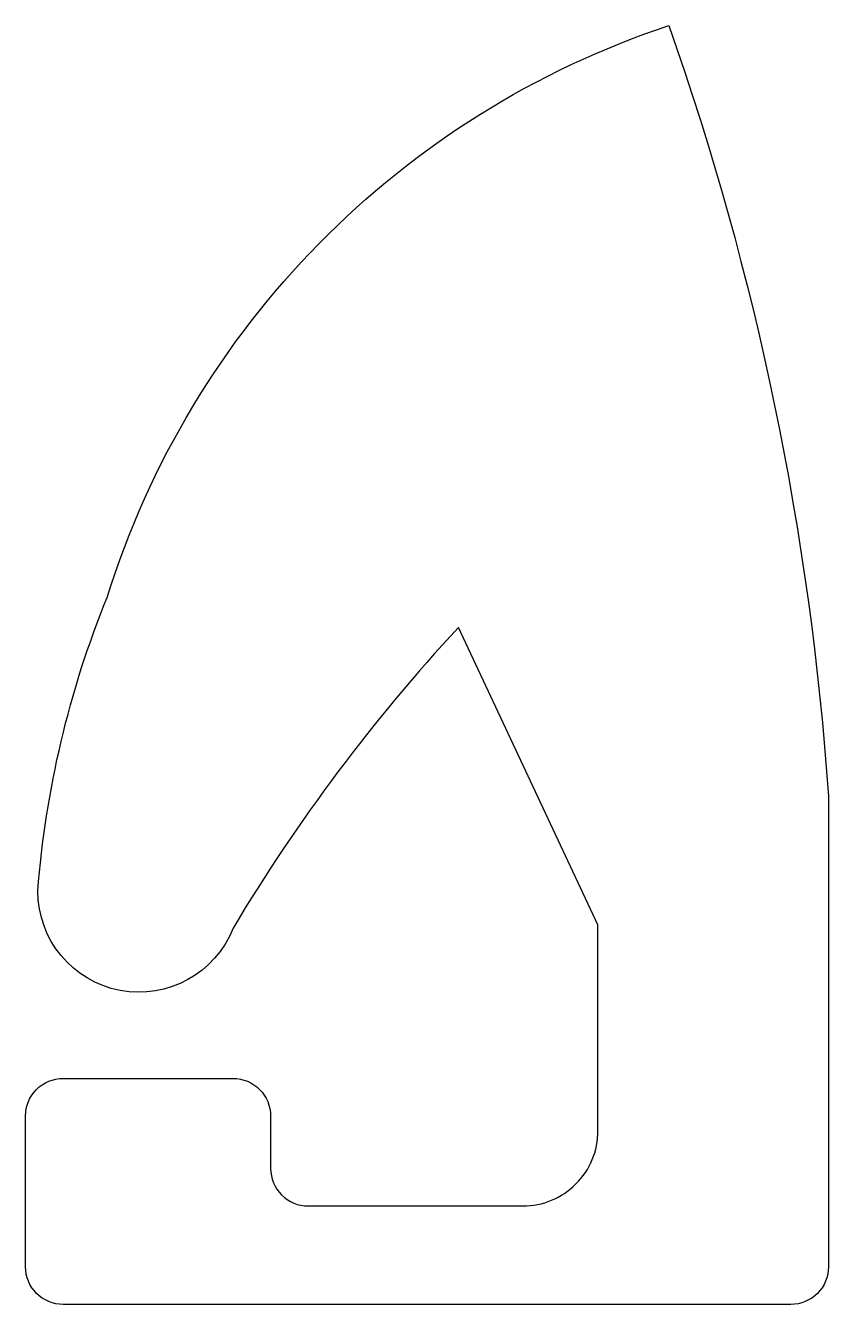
# Model space of a CAD drawing. Header units: inches. Extents: x 5.45 to 7.59, y -5.5 to -2.1.
import ezdxf

# ---------------------------------------------------------------- set-up
doc = ezdxf.new("R2010")
doc.units = ezdxf.units.IN
doc.layers.get('0').update_dxf_attribs({"linetype": 'CONTINUOUS'})

msp = doc.modelspace()

# ---------------------------------------------------------------- linework, layer by layer
msp.add_lwpolyline([(6.1, -5), (6.1, -5.1395, 0.414214), (6.2, -5.2395), (6.7718, -5.2395, 0.414214), (6.9718, -5.0395), (6.9718, -4.4913), (6.6, -3.7, 0.051756), (6, -4.5, -0.828039), (5.4802, -4.4013, -0.077296), (5.6646, -3.6198, -0.241463), (7.1606, -2.098, -0.067407), (7.5855, -4.1489), (7.5855, -5.4015, -0.414214), (7.4855, -5.5015), (5.5474, -5.5015, -0.414214), (5.4474, -5.4015), (5.4474, -5, -0.414214), (5.5474, -4.9), (6, -4.9, -0.414214)], format="xyb", close=True)

doc.saveas('drawing.dxf')
